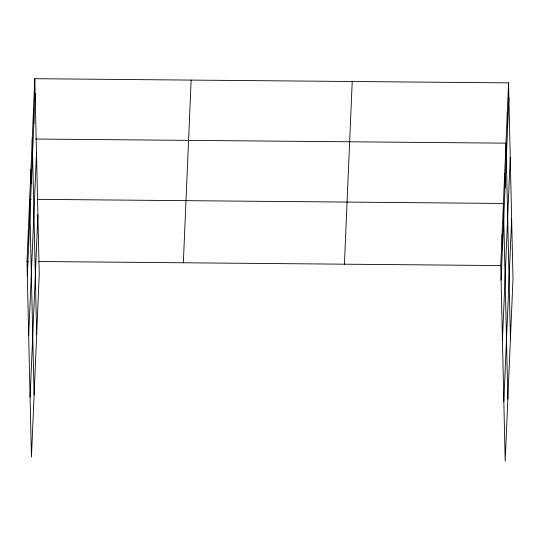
<?xml version="1.0" encoding="UTF-8"?>
<svg xmlns="http://www.w3.org/2000/svg" width="540" height="540" viewBox="0 0 540 540"><rect width="100%" height="100%" fill="white"/><g stroke="black" fill="none" stroke-linecap="round" stroke-linejoin="round"><path stroke-width="0.81" d="M34.81 78.712L39.251 274.442L31.442 457.124L27 261.394L34.81 78.712L508.558 82.877L513 278.606L505.19 461.288L500.749 265.559L508.558 82.877M27.331 275.994L35.141 93.312M28.688 335.772L36.497 153.083M30.085 397.352L37.895 214.67M183.337 262.771L191.147 80.089M344.412 264.188L352.222 81.499M501.086 280.159L508.889 97.477M502.436 339.93L510.246 157.248M503.84 401.517L511.643 218.828M35.593 139.03L505.98 143.161L510.421 338.891M31.334 199.3L29.653 199.287L34.094 395.01M37.22 199.348L503.408 203.445L507.85 399.175M27 261.394L28.681 261.414M38.765 261.502L500.749 265.559M507.269 113.015L507.6 127.616M504.698 173.306L505.028 187.907M502.079 234.502L502.409 249.102M33.52 108.857L33.851 123.458M32.231 138.996L36.673 334.726M30.942 169.142L31.273 183.742M28.33 230.344L28.661 244.944"/></g></svg>
